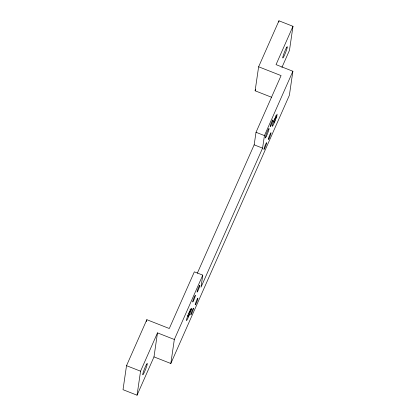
<?xml version="1.0" encoding="UTF-8"?>
<svg xmlns="http://www.w3.org/2000/svg" width="416" height="416" viewBox="0 0 416 416"><rect width="100%" height="100%" fill="white"/><g stroke="black" fill="none" stroke-linecap="round" stroke-linejoin="round"><path stroke-width="0.62" d="M271.669 97.292L255.122 90.792L258.627 66.784L278.949 20.8L292.984 26.312L276.047 64.631L292.885 71.25L264.446 135.59L262.574 148.143L201.006 287.206L202.769 275.142L194.35 271.835L169.296 328.515L146.843 319.691L126.521 365.674L123.016 389.688L137.051 395.2L153.988 356.881L157.492 332.873L174.33 339.487L170.825 363.496L153.988 356.881M146.567 321.589L146.843 319.691M137.051 395.2L140.556 371.192L157.492 332.873M278.767 22.064L278.949 20.8M292.984 26.312L289.479 50.326L281.923 67.418M292.885 71.25L289.385 95.259L170.825 363.496M197.324 273.203L254.155 144.836L256.027 132.283L281.081 75.603L258.627 66.784M191.282 309.546L191.318 308.365L188.822 313.295A5.455 0.541 -68.6 0 0 186.472 320.055A5.455 0.541 -68.6 0 0 188.188 317.621L191.282 309.546L190.081 309.072M276.822 116.293L277.134 114.135L274.638 119.064A5.455 0.541 -68.6 0 0 272.288 125.824A5.455 0.541 -68.6 0 0 274.004 123.386L276.822 116.293L275.616 115.82M255.122 90.792L255.642 89.617M174.33 339.487L202.769 275.142M275.231 117L276.432 117.473M274.758 118.295L275.964 118.768M274.238 119.621L275.439 120.094M273.702 120.884L274.903 121.358M273.338 121.654L274.544 122.122M256.027 132.283L264.446 135.59M254.155 144.836L262.574 148.143M189.8 310.05L191.006 310.523M189.415 311.23L190.616 311.704M188.942 312.525L190.148 312.998M188.422 313.851L189.623 314.324M187.886 315.115L189.088 315.588M187.522 315.884L188.729 316.358M126.521 365.674L140.556 371.192M286.624 47.429L286.151 48.308A6.063 0.598 -68.6 0 0 283.197 55.728A6.063 0.598 -68.6 0 0 283.416 57.304L283.894 56.425A6.063 0.598 -68.6 0 0 286.842 49.005A6.063 0.598 -68.6 0 0 286.624 47.429M146.614 364.213L146.141 365.087A6.063 0.598 -68.6 0 0 143.187 372.507A6.063 0.598 -68.6 0 0 143.406 374.083L143.884 373.204A6.063 0.598 -68.6 0 0 146.832 365.784A6.063 0.598 -68.6 0 0 146.614 364.213M264.42 148.84L264.17 149.245A3.635 0.359 -68.6 0 1 265.013 145.751A3.635 0.359 -68.6 0 1 266.609 143.13A3.635 0.359 -68.6 0 1 264.42 148.84M199.54 285.501L199.295 285.906A3.635 0.359 -68.6 0 0 197.106 291.616A3.635 0.359 -68.6 0 0 198.702 288.99A3.635 0.359 -68.6 0 0 199.54 285.501M197.668 298.345L197.423 298.75A3.635 0.359 -68.6 0 0 195.229 304.46A3.635 0.359 -68.6 0 0 196.825 301.839A3.635 0.359 -68.6 0 0 197.668 298.345M270.998 125.445A3.635 0.359 -68.6 0 0 272.917 119.922A3.635 0.359 -68.6 0 0 270.743 124.405A3.635 0.359 -68.6 0 0 270.998 125.445M193.482 300.825A3.635 0.359 -68.6 0 0 195.4 295.308A3.635 0.359 -68.6 0 0 193.227 299.79A3.635 0.359 -68.6 0 0 193.482 300.825M191.61 313.669A3.635 0.359 -68.6 0 0 193.523 308.152A3.635 0.359 -68.6 0 0 191.355 312.634A3.635 0.359 -68.6 0 0 191.61 313.669M269.126 138.289A3.635 0.359 -68.6 0 0 271.04 132.772A3.635 0.359 -68.6 0 0 268.871 137.254A3.635 0.359 -68.6 0 0 269.126 138.289M266.479 136.068A5.153 0.51 -68.6 0 0 269.069 128.445A5.153 0.51 -68.6 0 0 265.907 135.122A5.153 0.51 -68.6 0 0 266.479 136.068"/></g></svg>
